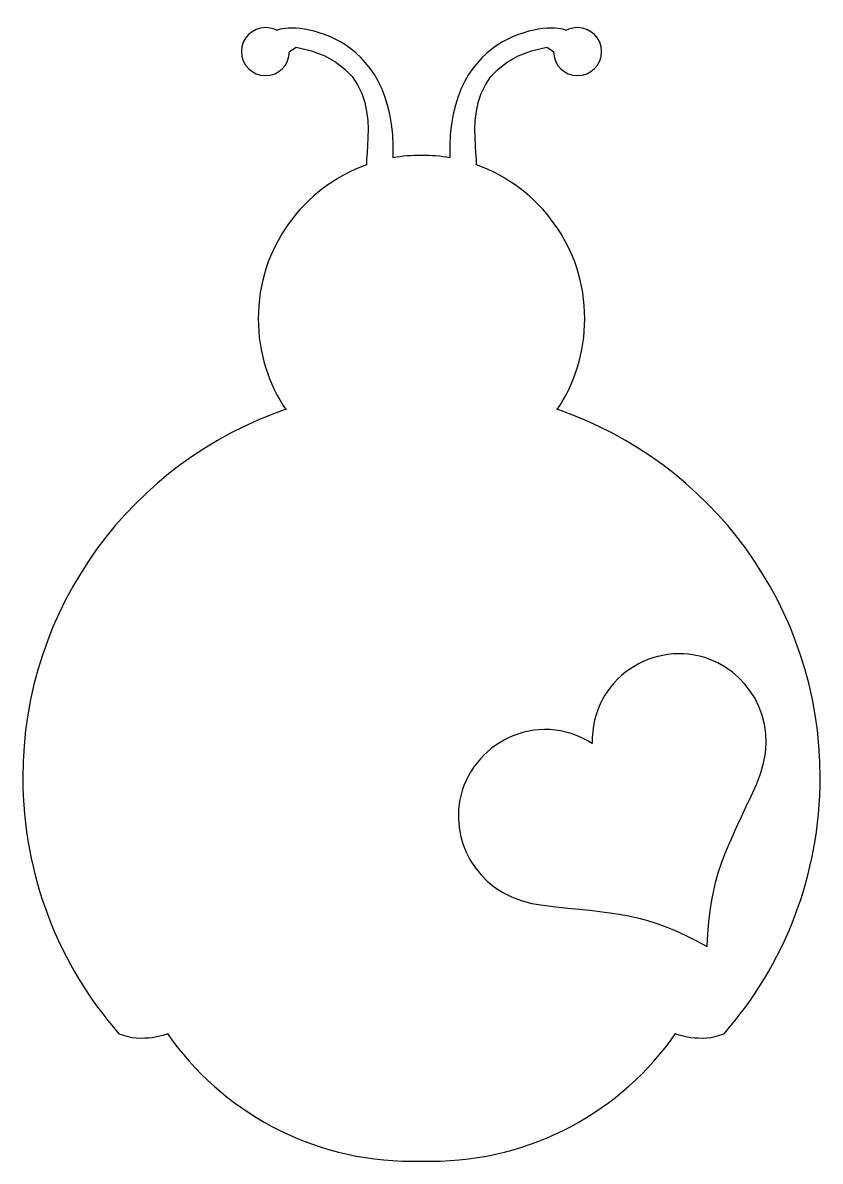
# Model space of a CAD drawing. Header units: centimetres. Extents: x -4.8 to 4.8, y -6.9 to 6.9.
import ezdxf

# ---------------------------------------------------------------- set-up
doc = ezdxf.new("R2010")
doc.units = ezdxf.units.CM
doc.header["$MEASUREMENT"] = 0
doc.layers.add('Camada 1', color=7, linetype='Continuous')

msp = doc.modelspace()

# ---------------------------------------------------------------- linework, layer by layer
at = {"layer": 'Camada 1'}
msp.add_open_spline([(0, 5.3227), (0.11721, 5.3227), (0.23204, 5.31251), (0.34367, 5.29299), (0.34367, 5.29299), (0.34367, 5.29299), (0.34367, 5.29299), (0.34367, 5.29299), (0.34367, 5.29299), (0.29184, 6.88874), (1.63057, 6.92983), (1.75101, 6.83493), (1.75101, 6.83493), (1.79292, 6.85829), (1.84118, 6.87163), (1.89256, 6.87163), (1.89256, 6.87163), (2.0534, 6.87163), (2.18381, 6.74127), (2.18381, 6.58043), (2.18381, 6.58043), (2.18381, 6.41959), (2.0534, 6.28923), (1.89256, 6.28923), (1.89256, 6.28923), (1.73175, 6.28923), (1.60139, 6.41959), (1.60139, 6.58043), (1.60139, 6.58043), (1.60139, 6.58043), (1.52051, 6.63578), (1.52051, 6.63578), (1.52051, 6.63578), (0.43643, 6.42496), (0.66966, 5.53223), (0.66789, 5.20719), (0.66789, 5.20719), (1.43277, 4.93316), (1.97999, 4.20183), (1.97999, 3.34267), (1.97999, 3.34267), (1.97999, 2.93259), (1.85529, 2.55167), (1.64185, 2.23568), (1.64185, 2.23568), (1.64185, 2.23568), (1.64407, 2.24404), (1.64407, 2.24404), (1.64407, 2.24404), (3.50044, 1.60991), (4.83529, -0.14957), (4.83529, -2.22059), (4.83529, -2.22059), (4.83529, -3.40968), (4.39529, -4.49601), (3.66922, -5.32563), (3.66922, -5.32563), (3.3776, -5.44482), (3.08052, -5.3246), (3.08052, -5.3246), (3.08052, -5.3246), (2.42811, -6.25982), (1.34424, -6.87162), (0.11745, -6.87162), (0.11745, -6.87162), (0.11745, -6.87162), (-0.11748, -6.87163), (-0.11748, -6.87163), (-0.11748, -6.87163), (-1.34427, -6.87163), (-2.42817, -6.25983), (-3.08063, -5.32461), (-3.08063, -5.32461), (-3.08063, -5.32461), (-3.37765, -5.44484), (-3.66928, -5.32564), (-3.66928, -5.32564), (-4.39534, -4.49601), (-4.83534, -3.40969), (-4.83534, -2.2206), (-4.83534, -2.2206), (-4.83534, -0.14963), (-3.50049, 1.60985), (-1.64412, 2.24403), (-1.64412, 2.24403), (-1.64412, 2.24403), (-1.64187, 2.23567), (-1.64187, 2.23567), (-1.64187, 2.23567), (-1.85531, 2.55166), (-1.98003, 2.93258), (-1.98003, 3.34266), (-1.98003, 3.34266), (-1.98003, 4.20182), (-1.4329, 4.93312), (-0.66793, 5.20718), (-0.66793, 5.20718), (-0.66965, 5.53222), (-0.43645, 6.42495), (-1.52052, 6.63577), (-1.52052, 6.63577), (-1.52052, 6.63577), (-1.6014, 6.58042), (-1.6014, 6.58042), (-1.6014, 6.58042), (-1.6014, 6.41958), (-1.73181, 6.28922), (-1.89255, 6.28922), (-1.89255, 6.28922), (-2.0535, 6.28922), (-2.18378, 6.41958), (-2.18378, 6.58042), (-2.18378, 6.58042), (-2.18378, 6.74126), (-2.05351, 6.87163), (-1.89259, 6.87163), (-1.89259, 6.87163), (-1.84118, 6.87163), (-1.79289, 6.85829), (-1.75098, 6.83493), (-1.75098, 6.83493), (-1.63059, 6.92984), (-0.29191, 6.88875), (-0.34369, 5.29302), (-0.34369, 5.29302), (-0.34369, 5.29302), (-0.34369, 5.29302), (-0.34369, 5.29302), (-0.34369, 5.29302), (-0.23209, 5.31254), (-0.11721, 5.3227), (0, 5.3227)], degree=3, knots=[0, 0, 0, 0, 0.02941176, 0.02941176, 0.02941176, 0.02941176, 0.05882353, 0.05882353, 0.05882353, 0.05882353, 0.08823529, 0.08823529, 0.08823529, 0.08823529, 0.11764706, 0.11764706, 0.11764706, 0.11764706, 0.14705882, 0.14705882, 0.14705882, 0.14705882, 0.17647059, 0.17647059, 0.17647059, 0.17647059, 0.20588235, 0.20588235, 0.20588235, 0.20588235, 0.23529412, 0.23529412, 0.23529412, 0.23529412, 0.26470588, 0.26470588, 0.26470588, 0.26470588, 0.29411765, 0.29411765, 0.29411765, 0.29411765, 0.32352941, 0.32352941, 0.32352941, 0.32352941, 0.35294118, 0.35294118, 0.35294118, 0.35294118, 0.38235294, 0.38235294, 0.38235294, 0.38235294, 0.41176471, 0.41176471, 0.41176471, 0.41176471, 0.44117647, 0.44117647, 0.44117647, 0.44117647, 0.47058824, 0.47058824, 0.47058824, 0.47058824, 0.5, 0.5, 0.5, 0.5, 0.52941176, 0.52941176, 0.52941176, 0.52941176, 0.55882353, 0.55882353, 0.55882353, 0.55882353, 0.58823529, 0.58823529, 0.58823529, 0.58823529, 0.61764706, 0.61764706, 0.61764706, 0.61764706, 0.64705882, 0.64705882, 0.64705882, 0.64705882, 0.67647059, 0.67647059, 0.67647059, 0.67647059, 0.70588235, 0.70588235, 0.70588235, 0.70588235, 0.73529412, 0.73529412, 0.73529412, 0.73529412, 0.76470588, 0.76470588, 0.76470588, 0.76470588, 0.79411765, 0.79411765, 0.79411765, 0.79411765, 0.82352941, 0.82352941, 0.82352941, 0.82352941, 0.85294118, 0.85294118, 0.85294118, 0.85294118, 0.88235294, 0.88235294, 0.88235294, 0.88235294, 0.91176471, 0.91176471, 0.91176471, 0.91176471, 0.94117647, 0.94117647, 0.94117647, 0.94117647, 1, 1, 1, 1], dxfattribs=at)
at = {"layer": 'Camada 1', "color": 7}
msp.add_open_spline([(3.46599, -4.26979), (2.71074, -3.84537), (2.33209, -3.86866), (1.47399, -3.76904), (1.47399, -3.76904), (0.72091, -3.68226), (0.36581, -3.05638), (0.46225, -2.50756), (0.46225, -2.50756), (0.58883, -1.80205), (1.40292, -1.38575), (2.07063, -1.80745), (2.07063, -1.80745), (2.0524, -1.01775), (2.82686, -0.53388), (3.49748, -0.78759), (3.49748, -0.78759), (4.01942, -0.98608), (4.37291, -1.61277), (4.0612, -2.30294), (4.0612, -2.30294), (3.7048, -3.09076), (3.49062, -3.40349), (3.46599, -4.26979)], degree=3, knots=[0, 0, 0, 0, 0.14285714, 0.14285714, 0.14285714, 0.14285714, 0.28571429, 0.28571429, 0.28571429, 0.28571429, 0.42857143, 0.42857143, 0.42857143, 0.42857143, 0.57142857, 0.57142857, 0.57142857, 0.57142857, 0.71428571, 0.71428571, 0.71428571, 0.71428571, 1, 1, 1, 1], dxfattribs=at)

doc.saveas('drawing.dxf')
